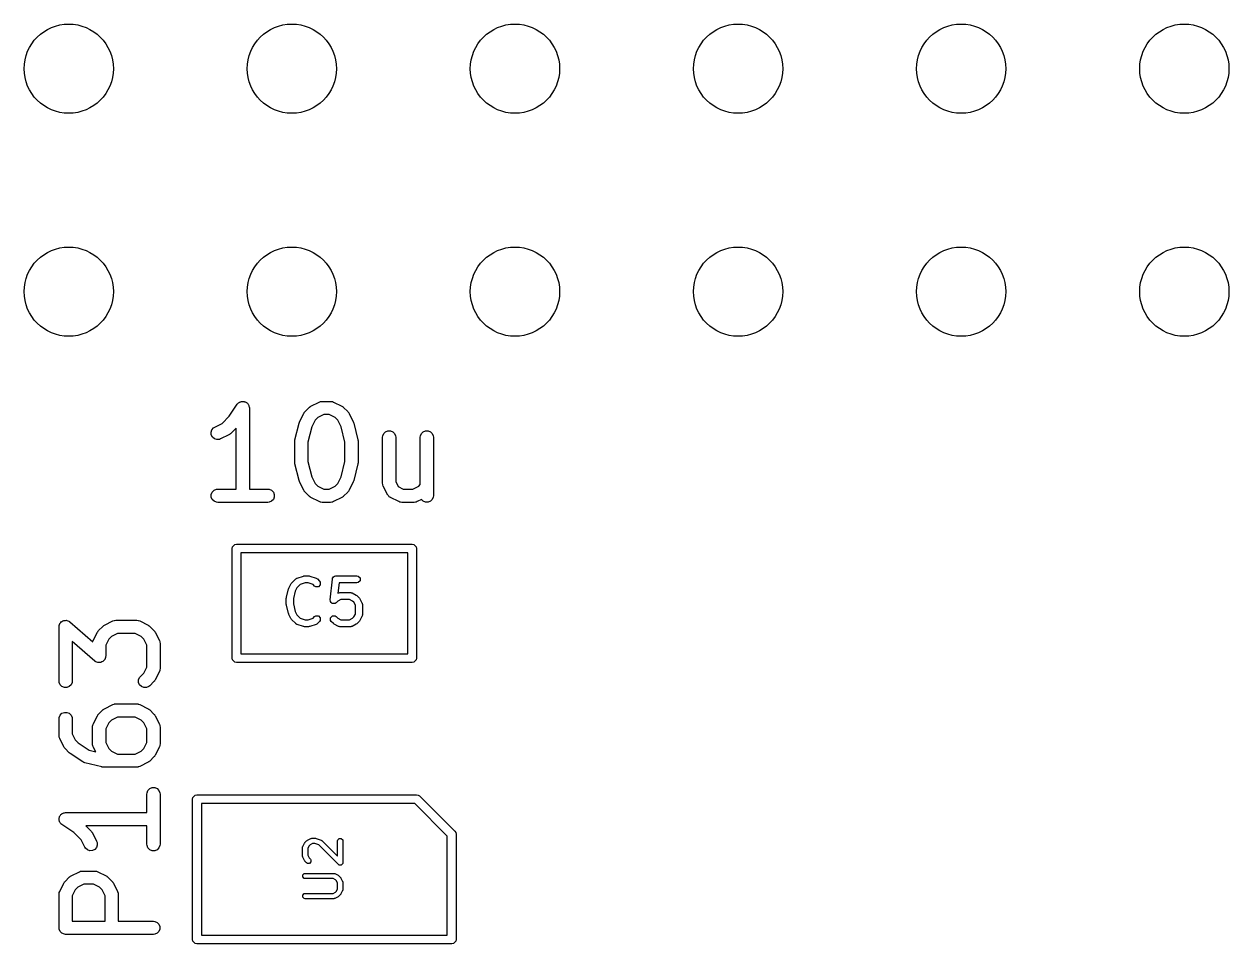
# Model space of a CAD drawing. Header units: inches. Extents: x 1.92 to 4.46, y -4.34 to -2.08.
# Drawn here: x 2.519 to 3.059, y -2.547 to -2.135 of the extents above; entities that cross this region are included whole.
import ezdxf

# ---------------------------------------------------------------- set-up
doc = ezdxf.new("R2010")
doc.units = ezdxf.units.IN
doc.header["$MEASUREMENT"] = 0
doc.layers.add('BLACK', color=250, linetype='CONTINUOUS')

msp = doc.modelspace()

# ---------------------------------------------------------------- linework, layer by layer
at = {"layer": 'BLACK', "linetype": 'CONTINUOUS'}
for p, q in [((2.61094, -2.31063), (2.61453, -2.30524)), ((2.61453, -2.30524), (2.6149, -2.3048)), ((2.61453, -2.30524), (2.61453, -2.30524)), ((2.61453, -2.30524), (2.61453, -2.30524)), ((2.61453, -2.30524), (2.61453, -2.30524)), ((2.6149, -2.3048), (2.61514, -2.30463)), ((2.61514, -2.30463), (2.61534, -2.30443)), ((2.61534, -2.30443), (2.61561, -2.30432)), ((2.61561, -2.30432), (2.61585, -2.30416)), ((2.61585, -2.30416), (2.61614, -2.3041)), ((2.61614, -2.3041), (2.61641, -2.30399)), ((2.61641, -2.30399), (2.6167, -2.30399)), ((2.6167, -2.30399), (2.61698, -2.30393)), ((2.61698, -2.30393), (2.61727, -2.30399)), ((2.61727, -2.30399), (2.61756, -2.30399)), ((2.61756, -2.30399), (2.61783, -2.3041)), ((2.61783, -2.3041), (2.61811, -2.30415)), ((2.61811, -2.30415), (2.61836, -2.30432)), ((2.61836, -2.30432), (2.61863, -2.30443)), ((2.61863, -2.30443), (2.61883, -2.30463)), ((2.61883, -2.30463), (2.61907, -2.30479)), ((2.61907, -2.30479), (2.61923, -2.30504)), ((2.61923, -2.30504), (2.61944, -2.30524)), ((2.61944, -2.30524), (2.61955, -2.30551)), ((2.61955, -2.30551), (2.61971, -2.30575)), ((2.61971, -2.30575), (2.61977, -2.30604)), ((2.64754, -2.30612), (2.65129, -2.30424)), ((2.65129, -2.30424), (2.65183, -2.30403)), ((2.65183, -2.30403), (2.65193, -2.30403)), ((2.65193, -2.30403), (2.65203, -2.30399)), ((2.65203, -2.30399), (2.65261, -2.30393)), ((2.65261, -2.30393), (2.65636, -2.30393)), ((2.65636, -2.30393), (2.65693, -2.30399)), ((2.65693, -2.30399), (2.65703, -2.30403)), ((2.65703, -2.30403), (2.65714, -2.30403)), ((2.65714, -2.30403), (2.65768, -2.30424)), ((2.65768, -2.30424), (2.66143, -2.30612)), ((2.60774, -2.31383), (2.61094, -2.31063)), ((2.61977, -2.30604), (2.61988, -2.30631)), ((2.61988, -2.30631), (2.61994, -2.30688)), ((2.61994, -2.30688), (2.61994, -2.30688)), ((2.61994, -2.30688), (2.61994, -2.30688)), ((2.61994, -2.30688), (2.61994, -2.30688)), ((2.61994, -2.30688), (2.61994, -2.3433)), ((2.64247, -2.31306), (2.64434, -2.30931)), ((2.64434, -2.30931), (2.6445, -2.30906)), ((2.6445, -2.30906), (2.64453, -2.30899)), ((2.64453, -2.30899), (2.64459, -2.30891)), ((2.64459, -2.30891), (2.64465, -2.30882)), ((2.64465, -2.30882), (2.64471, -2.30877)), ((2.64471, -2.30877), (2.64489, -2.30854)), ((2.64489, -2.30854), (2.64677, -2.30667)), ((2.64677, -2.30667), (2.64699, -2.30648)), ((2.64699, -2.30648), (2.64705, -2.30642)), ((2.64705, -2.30642), (2.64713, -2.30637)), ((2.64713, -2.30637), (2.64722, -2.3063)), ((2.64722, -2.3063), (2.64729, -2.30627)), ((2.64729, -2.30627), (2.64754, -2.30612)), ((2.65061, -2.31118), (2.64941, -2.31238)), ((2.6533, -2.30984), (2.65061, -2.31118)), ((2.65566, -2.30984), (2.6533, -2.30984)), ((2.65836, -2.31118), (2.65566, -2.30984)), ((2.65955, -2.31238), (2.65836, -2.31118)), ((2.66143, -2.30612), (2.66167, -2.30627)), ((2.66167, -2.30627), (2.66175, -2.3063)), ((2.66175, -2.3063), (2.66183, -2.30637)), ((2.66183, -2.30637), (2.66192, -2.30642)), ((2.66192, -2.30642), (2.66197, -2.30648)), ((2.66197, -2.30648), (2.66219, -2.30667)), ((2.66219, -2.30667), (2.66407, -2.30854)), ((2.66407, -2.30854), (2.66425, -2.30877)), ((2.66425, -2.30877), (2.66431, -2.30882)), ((2.66431, -2.30882), (2.66437, -2.30891)), ((2.66437, -2.30891), (2.66443, -2.30899)), ((2.66443, -2.30899), (2.66446, -2.30906)), ((2.66446, -2.30906), (2.66462, -2.30931)), ((2.66462, -2.30931), (2.6665, -2.31306)), ((2.60317, -2.31667), (2.60393, -2.3158)), ((2.60393, -2.3158), (2.60442, -2.31549)), ((2.60442, -2.31549), (2.60774, -2.31383)), ((2.61403, -2.31589), (2.61157, -2.31834)), ((2.61403, -2.3433), (2.61403, -2.31589)), ((2.64037, -2.32116), (2.64224, -2.31367)), ((2.64224, -2.31367), (2.64226, -2.31362)), ((2.64226, -2.3136), (2.64235, -2.31336)), ((2.64226, -2.31362), (2.64226, -2.3136)), ((2.64235, -2.31336), (2.64244, -2.31312)), ((2.64244, -2.31312), (2.64245, -2.3131)), ((2.64245, -2.3131), (2.64247, -2.31306)), ((2.64789, -2.31541), (2.64618, -2.32224)), ((2.64941, -2.31238), (2.64789, -2.31541)), ((2.66107, -2.31541), (2.65955, -2.31238)), ((2.66278, -2.32224), (2.66107, -2.31541)), ((2.6665, -2.31306), (2.66651, -2.3131)), ((2.66651, -2.3131), (2.66652, -2.31312)), ((2.66652, -2.31312), (2.66661, -2.31336)), ((2.66661, -2.31336), (2.6667, -2.3136)), ((2.6667, -2.3136), (2.6667, -2.31362)), ((2.6667, -2.31362), (2.66672, -2.31367)), ((2.66672, -2.31367), (2.66859, -2.32116)), ((2.60281, -2.31776), (2.60317, -2.31667)), ((2.60289, -2.31891), (2.60281, -2.31776)), ((2.6034, -2.31994), (2.60289, -2.31891)), ((2.60427, -2.3207), (2.6034, -2.31994)), ((2.60537, -2.32106), (2.60427, -2.3207)), ((2.60652, -2.32098), (2.60537, -2.32106)), ((2.60706, -2.32077), (2.60652, -2.32098)), ((2.61081, -2.3189), (2.60706, -2.32077)), ((2.61105, -2.31874), (2.61081, -2.3189)), ((2.61113, -2.31871), (2.61105, -2.31874)), ((2.61121, -2.31865), (2.61113, -2.31871)), ((2.6113, -2.31859), (2.61121, -2.31865)), ((2.61135, -2.31853), (2.6113, -2.31859)), ((2.61157, -2.31834), (2.61135, -2.31853)), ((2.64028, -2.32174), (2.64031, -2.32152)), ((2.64029, -2.32178), (2.64028, -2.32174)), ((2.64028, -2.32188), (2.64029, -2.32178)), ((2.64028, -2.33125), (2.64028, -2.32188)), ((2.64031, -2.32152), (2.64034, -2.3213)), ((2.64034, -2.3213), (2.64035, -2.32126)), ((2.64035, -2.32126), (2.64037, -2.32116)), ((2.66859, -2.32116), (2.66861, -2.32126)), ((2.66861, -2.32126), (2.66863, -2.3213)), ((2.66863, -2.3213), (2.66865, -2.32152)), ((2.66865, -2.32152), (2.66868, -2.32174)), ((2.66868, -2.32174), (2.66867, -2.32178)), ((2.66867, -2.32178), (2.66868, -2.32188)), ((2.66868, -2.32188), (2.66868, -2.33125)), ((2.67965, -2.32001), (2.67971, -2.31943)), ((2.67965, -2.34063), (2.67965, -2.32001)), ((2.67971, -2.31943), (2.68015, -2.31837)), ((2.68015, -2.31837), (2.68096, -2.31755)), ((2.68096, -2.31755), (2.68203, -2.31711)), ((2.68203, -2.31711), (2.68318, -2.31711)), ((2.68318, -2.31711), (2.68424, -2.31755)), ((2.68424, -2.31755), (2.68506, -2.31837)), ((2.68506, -2.31837), (2.6855, -2.31943)), ((2.6855, -2.31943), (2.68555, -2.32001)), ((2.68555, -2.32001), (2.68555, -2.33993)), ((2.69652, -2.32001), (2.69658, -2.31943)), ((2.69652, -2.34128), (2.69652, -2.32001)), ((2.69658, -2.31943), (2.69702, -2.31837)), ((2.69702, -2.31837), (2.69783, -2.31755)), ((2.69783, -2.31755), (2.6989, -2.31711)), ((2.6989, -2.31711), (2.70005, -2.31711)), ((2.70005, -2.31711), (2.70112, -2.31755)), ((2.70112, -2.31755), (2.70193, -2.31837)), ((2.70193, -2.31837), (2.70237, -2.31943)), ((2.70237, -2.31943), (2.70243, -2.32001)), ((2.70243, -2.32001), (2.70243, -2.34625)), ((2.64618, -2.32224), (2.64618, -2.33089)), ((2.66278, -2.33089), (2.66278, -2.32224)), ((2.64029, -2.33136), (2.64028, -2.33125)), ((2.64028, -2.3314), (2.64029, -2.33136)), ((2.64031, -2.33161), (2.64028, -2.3314)), ((2.64034, -2.33183), (2.64031, -2.33161)), ((2.64035, -2.33187), (2.64034, -2.33183)), ((2.64037, -2.33197), (2.64035, -2.33187)), ((2.64224, -2.33947), (2.64037, -2.33197)), ((2.64618, -2.33089), (2.64789, -2.33772)), ((2.66107, -2.33772), (2.66278, -2.33089)), ((2.66859, -2.33197), (2.66672, -2.33947)), ((2.66861, -2.33187), (2.66859, -2.33197)), ((2.66863, -2.33183), (2.66861, -2.33187)), ((2.66865, -2.33161), (2.66863, -2.33183)), ((2.66868, -2.3314), (2.66865, -2.33161)), ((2.66868, -2.33125), (2.66867, -2.33136)), ((2.66867, -2.33136), (2.66868, -2.3314)), ((2.64789, -2.33772), (2.64941, -2.34075)), ((2.65955, -2.34075), (2.66107, -2.33772)), ((2.6041, -2.3438), (2.60516, -2.34336)), ((2.60516, -2.34336), (2.60574, -2.3433)), ((2.60574, -2.3433), (2.61403, -2.3433)), ((2.61994, -2.3433), (2.62823, -2.3433)), ((2.62823, -2.3433), (2.62881, -2.34336)), ((2.62881, -2.34336), (2.62987, -2.3438)), ((2.64226, -2.33951), (2.64224, -2.33947)), ((2.64226, -2.33953), (2.64226, -2.33951)), ((2.64235, -2.33977), (2.64226, -2.33953)), ((2.64244, -2.34001), (2.64235, -2.33977)), ((2.64245, -2.34003), (2.64244, -2.34001)), ((2.64247, -2.34007), (2.64245, -2.34003)), ((2.64434, -2.34382), (2.64247, -2.34007)), ((2.64941, -2.34075), (2.65061, -2.34195)), ((2.65061, -2.34195), (2.6533, -2.3433)), ((2.6533, -2.3433), (2.65566, -2.3433)), ((2.65566, -2.3433), (2.65836, -2.34195)), ((2.65836, -2.34195), (2.65955, -2.34075)), ((2.6665, -2.34007), (2.66462, -2.34382)), ((2.66651, -2.34003), (2.6665, -2.34007)), ((2.66652, -2.34001), (2.66651, -2.34003)), ((2.66661, -2.33977), (2.66652, -2.34001)), ((2.6667, -2.33953), (2.66661, -2.33977)), ((2.66672, -2.33947), (2.6667, -2.33951)), ((2.6667, -2.33951), (2.6667, -2.33953)), ((2.67971, -2.3412), (2.67965, -2.34063)), ((2.67975, -2.3413), (2.67971, -2.3412)), ((2.67975, -2.34141), (2.67975, -2.3413)), ((2.67996, -2.34195), (2.67975, -2.34141)), ((2.68184, -2.3457), (2.67996, -2.34195)), ((2.68555, -2.33993), (2.68668, -2.34218)), ((2.68668, -2.34218), (2.68892, -2.3433)), ((2.68892, -2.3433), (2.69315, -2.3433)), ((2.69315, -2.3433), (2.69585, -2.34195)), ((2.69585, -2.34195), (2.69652, -2.34128)), ((2.60284, -2.34568), (2.60328, -2.34461)), ((2.60284, -2.34683), (2.60284, -2.34568)), ((2.60328, -2.34789), (2.60284, -2.34683)), ((2.60328, -2.34461), (2.6041, -2.3438)), ((2.6041, -2.34871), (2.60328, -2.34789)), ((2.60516, -2.34915), (2.6041, -2.34871)), ((2.62987, -2.34871), (2.62881, -2.34915)), ((2.62987, -2.3438), (2.63069, -2.34461)), ((2.63069, -2.34789), (2.62987, -2.34871)), ((2.63069, -2.34461), (2.63113, -2.34568)), ((2.63113, -2.34683), (2.63069, -2.34789)), ((2.63113, -2.34568), (2.63113, -2.34683)), ((2.6445, -2.34407), (2.64434, -2.34382)), ((2.64453, -2.34414), (2.6445, -2.34407)), ((2.64459, -2.34422), (2.64453, -2.34414)), ((2.64465, -2.34431), (2.64459, -2.34422)), ((2.64471, -2.34436), (2.64465, -2.34431)), ((2.64489, -2.34459), (2.64471, -2.34436)), ((2.64677, -2.34647), (2.64489, -2.34459)), ((2.64699, -2.34665), (2.64677, -2.34647)), ((2.64705, -2.34671), (2.64699, -2.34665)), ((2.64713, -2.34677), (2.64705, -2.34671)), ((2.64722, -2.34683), (2.64713, -2.34677)), ((2.64729, -2.34686), (2.64722, -2.34683)), ((2.64754, -2.34702), (2.64729, -2.34686)), ((2.65129, -2.34889), (2.64754, -2.34702)), ((2.65183, -2.3491), (2.65129, -2.34889)), ((2.65768, -2.34889), (2.65714, -2.3491)), ((2.66143, -2.34702), (2.65768, -2.34889)), ((2.66167, -2.34686), (2.66143, -2.34702)), ((2.66175, -2.34683), (2.66167, -2.34686)), ((2.66183, -2.34677), (2.66175, -2.34683)), ((2.66192, -2.34671), (2.66183, -2.34677)), ((2.66197, -2.34665), (2.66192, -2.34671)), ((2.66219, -2.34647), (2.66197, -2.34665)), ((2.66407, -2.34459), (2.66219, -2.34647)), ((2.66425, -2.34436), (2.66407, -2.34459)), ((2.66431, -2.34431), (2.66425, -2.34436)), ((2.66437, -2.34422), (2.66431, -2.34431)), ((2.66443, -2.34414), (2.66437, -2.34422)), ((2.66446, -2.34407), (2.66443, -2.34414)), ((2.66462, -2.34382), (2.66446, -2.34407)), ((2.6819, -2.34579), (2.68184, -2.3457)), ((2.68191, -2.34584), (2.6819, -2.34579)), ((2.68196, -2.3459), (2.68191, -2.34584)), ((2.68214, -2.34619), (2.68196, -2.3459)), ((2.68242, -2.34643), (2.68214, -2.34619)), ((2.68267, -2.34671), (2.68242, -2.34643)), ((2.68296, -2.34689), (2.68267, -2.34671)), ((2.68301, -2.34694), (2.68296, -2.34689)), ((2.68306, -2.34696), (2.68301, -2.34694)), ((2.68316, -2.34702), (2.68306, -2.34696)), ((2.68691, -2.34889), (2.68316, -2.34702)), ((2.68745, -2.3491), (2.68691, -2.34889)), ((2.69517, -2.34889), (2.69463, -2.3491)), ((2.69707, -2.34794), (2.69517, -2.34889)), ((2.69783, -2.34871), (2.69707, -2.34794)), ((2.6989, -2.34915), (2.69783, -2.34871)), ((2.70112, -2.34871), (2.70005, -2.34915)), ((2.70193, -2.34789), (2.70112, -2.34871)), ((2.70237, -2.34683), (2.70193, -2.34789)), ((2.70243, -2.34625), (2.70237, -2.34683)), ((2.60574, -2.34921), (2.60516, -2.34915)), ((2.62823, -2.34921), (2.60574, -2.34921)), ((2.62881, -2.34915), (2.62823, -2.34921)), ((2.65193, -2.34911), (2.65183, -2.3491)), ((2.65203, -2.34915), (2.65193, -2.34911)), ((2.65261, -2.34921), (2.65203, -2.34915)), ((2.65636, -2.34921), (2.65261, -2.34921)), ((2.65693, -2.34915), (2.65636, -2.34921)), ((2.65703, -2.34911), (2.65693, -2.34915)), ((2.65714, -2.3491), (2.65703, -2.34911)), ((2.68755, -2.34911), (2.68745, -2.3491)), ((2.68765, -2.34915), (2.68755, -2.34911)), ((2.68823, -2.34921), (2.68765, -2.34915)), ((2.69385, -2.34921), (2.68823, -2.34921)), ((2.69443, -2.34915), (2.69385, -2.34921)), ((2.69452, -2.34911), (2.69443, -2.34915)), ((2.69463, -2.3491), (2.69452, -2.34911)), ((2.70005, -2.34915), (2.6989, -2.34915)), ((2.6122, -2.36988), (2.61235, -2.36913)), ((2.6122, -2.41909), (2.6122, -2.36988)), ((2.61235, -2.36913), (2.61342, -2.36806)), ((2.61342, -2.36806), (2.61417, -2.36791)), ((2.61417, -2.36791), (2.69291, -2.36791)), ((2.69291, -2.36791), (2.69367, -2.36806)), ((2.69367, -2.36806), (2.69473, -2.36913)), ((2.69473, -2.36913), (2.69488, -2.36988)), ((2.69488, -2.36988), (2.69488, -2.41909)), ((2.61614, -2.37185), (2.61614, -2.41713)), ((2.69094, -2.37185), (2.61614, -2.37185)), ((2.69094, -2.41713), (2.69094, -2.37185)), ((2.63761, -2.38773), (2.63854, -2.38585)), ((2.63854, -2.38585), (2.6387, -2.38565)), ((2.6387, -2.38565), (2.63884, -2.38544)), ((2.63884, -2.38544), (2.64071, -2.38357)), ((2.64071, -2.38357), (2.64078, -2.38353)), ((2.64078, -2.38353), (2.64079, -2.38349)), ((2.64079, -2.38349), (2.64101, -2.38337)), ((2.64101, -2.38337), (2.64122, -2.38323)), ((2.64122, -2.38323), (2.64126, -2.38323)), ((2.64268, -2.38606), (2.64125, -2.38749)), ((2.64126, -2.38323), (2.64133, -2.38319)), ((2.64133, -2.38319), (2.64414, -2.38225)), ((2.64489, -2.38532), (2.64268, -2.38606)), ((2.64414, -2.38225), (2.64439, -2.38222)), ((2.64439, -2.38222), (2.64464, -2.38217)), ((2.64464, -2.38217), (2.64651, -2.38217)), ((2.64626, -2.38532), (2.64489, -2.38532)), ((2.64847, -2.38606), (2.64626, -2.38532)), ((2.64651, -2.38217), (2.64676, -2.38222)), ((2.64676, -2.38222), (2.64701, -2.38225)), ((2.64701, -2.38225), (2.64982, -2.38319)), ((2.64915, -2.38673), (2.64847, -2.38606)), ((2.64966, -2.38708), (2.64915, -2.38673)), ((2.64982, -2.38319), (2.64989, -2.38323)), ((2.64989, -2.38323), (2.64993, -2.38323)), ((2.64993, -2.38323), (2.65014, -2.38337)), ((2.65014, -2.38337), (2.65036, -2.38349)), ((2.65036, -2.38349), (2.65037, -2.38353)), ((2.65037, -2.38353), (2.65044, -2.38357)), ((2.65044, -2.38357), (2.65138, -2.38451)), ((2.65172, -2.38622), (2.65087, -2.38708)), ((2.65138, -2.38451), (2.65172, -2.38502)), ((2.65172, -2.38502), (2.65172, -2.38622)), ((2.65619, -2.39296), (2.65713, -2.38359)), ((2.65713, -2.38359), (2.65724, -2.38322)), ((2.65724, -2.38314), (2.65728, -2.38311)), ((2.65724, -2.38322), (2.65724, -2.38314)), ((2.65728, -2.38311), (2.65731, -2.383)), ((2.65731, -2.383), (2.65772, -2.38267)), ((2.65772, -2.38267), (2.6581, -2.38229)), ((2.6581, -2.38229), (2.65821, -2.38227)), ((2.65821, -2.38227), (2.65824, -2.38224)), ((2.65824, -2.38224), (2.65832, -2.38225)), ((2.65832, -2.38225), (2.6587, -2.38217)), ((2.6587, -2.38217), (2.66807, -2.38217)), ((2.66012, -2.38532), (2.65966, -2.38994)), ((2.66807, -2.38532), (2.66012, -2.38532)), ((2.66807, -2.38217), (2.66868, -2.38229)), ((2.66868, -2.3852), (2.66807, -2.38532)), ((2.66868, -2.38229), (2.66953, -2.38314)), ((2.66953, -2.38435), (2.66868, -2.3852)), ((2.66953, -2.38314), (2.66953, -2.38435)), ((2.6365, -2.39218), (2.63654, -2.39199)), ((2.6365, -2.39499), (2.6365, -2.39218)), ((2.63654, -2.39199), (2.63655, -2.3918)), ((2.63655, -2.3918), (2.63749, -2.38805)), ((2.63749, -2.38805), (2.63756, -2.3879)), ((2.63756, -2.3879), (2.63761, -2.38773)), ((2.6405, -2.38898), (2.63965, -2.39238)), ((2.64125, -2.38749), (2.6405, -2.38898)), ((2.65087, -2.38708), (2.64966, -2.38708)), ((2.65966, -2.38994), (2.65987, -2.38984)), ((2.65987, -2.38984), (2.65995, -2.38982)), ((2.65995, -2.38982), (2.65997, -2.38979)), ((2.65997, -2.38979), (2.66022, -2.38974)), ((2.66022, -2.38974), (2.66046, -2.38967)), ((2.66046, -2.38967), (2.6605, -2.38969)), ((2.6605, -2.38969), (2.66057, -2.38967)), ((2.66057, -2.38967), (2.66526, -2.38967)), ((2.66526, -2.38967), (2.66534, -2.38969)), ((2.66534, -2.38969), (2.66537, -2.38967)), ((2.66537, -2.38967), (2.66562, -2.38974)), ((2.66562, -2.38974), (2.66586, -2.38979)), ((2.66586, -2.38979), (2.66589, -2.38982)), ((2.66589, -2.38982), (2.66596, -2.38984)), ((2.66596, -2.38984), (2.66784, -2.39077)), ((2.66784, -2.39077), (2.66804, -2.39093)), ((2.66804, -2.39093), (2.66825, -2.39107)), ((2.66825, -2.39107), (2.66919, -2.39201)), ((2.66919, -2.39201), (2.66933, -2.39222)), ((2.63654, -2.39518), (2.6365, -2.39499)), ((2.63655, -2.39538), (2.63654, -2.39518)), ((2.63749, -2.39913), (2.63655, -2.39538)), ((2.63965, -2.39238), (2.63965, -2.3948)), ((2.63965, -2.3948), (2.6405, -2.39819)), ((2.65625, -2.39357), (2.65619, -2.39296)), ((2.65631, -2.39364), (2.65625, -2.39357)), ((2.65631, -2.39372), (2.65631, -2.39364)), ((2.65668, -2.3941), (2.65631, -2.39372)), ((2.65702, -2.39451), (2.65668, -2.3941)), ((2.6571, -2.39452), (2.65702, -2.39451)), ((2.65716, -2.39457), (2.6571, -2.39452)), ((2.65769, -2.39457), (2.65716, -2.39457)), ((2.65822, -2.39463), (2.65769, -2.39457)), ((2.65828, -2.39457), (2.65822, -2.39463)), ((2.65836, -2.39457), (2.65828, -2.39457)), ((2.65888, -2.39423), (2.65836, -2.39457)), ((2.65963, -2.39348), (2.65888, -2.39423)), ((2.66095, -2.39282), (2.65963, -2.39348)), ((2.66489, -2.39282), (2.66095, -2.39282)), ((2.6662, -2.39348), (2.66489, -2.39282)), ((2.66678, -2.39405), (2.6662, -2.39348)), ((2.66744, -2.39537), (2.66678, -2.39405)), ((2.66744, -2.39931), (2.66744, -2.39537)), ((2.66933, -2.39222), (2.66948, -2.39242)), ((2.66948, -2.39242), (2.67042, -2.39429)), ((2.67042, -2.39429), (2.67044, -2.39437)), ((2.67044, -2.39437), (2.67047, -2.39439)), ((2.67047, -2.39439), (2.67051, -2.39464)), ((2.67051, -2.39464), (2.67058, -2.39488)), ((2.67058, -2.39488), (2.67057, -2.39492)), ((2.67057, -2.39492), (2.67058, -2.39499)), ((2.67058, -2.39499), (2.67058, -2.39968)), ((2.53548, -2.40306), (2.53579, -2.4027)), ((2.53579, -2.4027), (2.53588, -2.40266)), ((2.53588, -2.40266), (2.53595, -2.40259)), ((2.53595, -2.40259), (2.53639, -2.4024)), ((2.53639, -2.4024), (2.53682, -2.40219)), ((2.53682, -2.40219), (2.53692, -2.40219)), ((2.53692, -2.40219), (2.53702, -2.40215)), ((2.53702, -2.40215), (2.53749, -2.40215)), ((2.53749, -2.40215), (2.53797, -2.40212)), ((2.53797, -2.40212), (2.53807, -2.40215)), ((2.53807, -2.40215), (2.53817, -2.40215)), ((2.53817, -2.40215), (2.53861, -2.40233)), ((2.53861, -2.40233), (2.53906, -2.40248)), ((2.53906, -2.40248), (2.53918, -2.40257)), ((2.53918, -2.40257), (2.53923, -2.40259)), ((2.53923, -2.40259), (2.53929, -2.40264)), ((2.53929, -2.40264), (2.53954, -2.40282)), ((2.53954, -2.40282), (2.54974, -2.41175)), ((2.55502, -2.40428), (2.55877, -2.4024)), ((2.55877, -2.4024), (2.55931, -2.4022)), ((2.55931, -2.4022), (2.55941, -2.40219)), ((2.55941, -2.40219), (2.55951, -2.40215)), ((2.55951, -2.40215), (2.56009, -2.40209)), ((2.56009, -2.40209), (2.56946, -2.40209)), ((2.56946, -2.40209), (2.57004, -2.40215)), ((2.57004, -2.40215), (2.57014, -2.40219)), ((2.57014, -2.40219), (2.57024, -2.4022)), ((2.57024, -2.4022), (2.57078, -2.4024)), ((2.57078, -2.4024), (2.57453, -2.40428)), ((2.63756, -2.39928), (2.63749, -2.39913)), ((2.63761, -2.39945), (2.63756, -2.39928)), ((2.63854, -2.40132), (2.63761, -2.39945)), ((2.6387, -2.40152), (2.63854, -2.40132)), ((2.63884, -2.40173), (2.6387, -2.40152)), ((2.64071, -2.40361), (2.63884, -2.40173)), ((2.6405, -2.39819), (2.64125, -2.39969)), ((2.64125, -2.39969), (2.64268, -2.40112)), ((2.64268, -2.40112), (2.64489, -2.40186)), ((2.64489, -2.40186), (2.64626, -2.40186)), ((2.64626, -2.40186), (2.64847, -2.40112)), ((2.64847, -2.40112), (2.64915, -2.40044)), ((2.64915, -2.40044), (2.64966, -2.4001)), ((2.64966, -2.4001), (2.65087, -2.4001)), ((2.65138, -2.40267), (2.65044, -2.40361)), ((2.65087, -2.4001), (2.65172, -2.40095)), ((2.65172, -2.40216), (2.65138, -2.40267)), ((2.65172, -2.40095), (2.65172, -2.40216)), ((2.65631, -2.40095), (2.65716, -2.4001)), ((2.65631, -2.40216), (2.65631, -2.40095)), ((2.65665, -2.40267), (2.65631, -2.40216)), ((2.65759, -2.40361), (2.65665, -2.40267)), ((2.65716, -2.4001), (2.65836, -2.4001)), ((2.65836, -2.4001), (2.65888, -2.40044)), ((2.65888, -2.40044), (2.65963, -2.4012)), ((2.65963, -2.4012), (2.66095, -2.40186)), ((2.66095, -2.40186), (2.66489, -2.40186)), ((2.66489, -2.40186), (2.6662, -2.4012)), ((2.6662, -2.4012), (2.66678, -2.40062)), ((2.66678, -2.40062), (2.66744, -2.39931)), ((2.66919, -2.40267), (2.66825, -2.40361)), ((2.66933, -2.40246), (2.66919, -2.40267)), ((2.66948, -2.40226), (2.66933, -2.40246)), ((2.67042, -2.40039), (2.66948, -2.40226)), ((2.67044, -2.40031), (2.67042, -2.40039)), ((2.67047, -2.40028), (2.67044, -2.40031)), ((2.67051, -2.40004), (2.67047, -2.40028)), ((2.67058, -2.39979), (2.67051, -2.40004)), ((2.67058, -2.39968), (2.67057, -2.39976)), ((2.67057, -2.39976), (2.67058, -2.39979)), ((2.53464, -2.40504), (2.53467, -2.40474)), ((2.53464, -2.42942), (2.53464, -2.40504)), ((2.53466, -2.40466), (2.53468, -2.40461)), ((2.53467, -2.40474), (2.53466, -2.40466)), ((2.53468, -2.40461), (2.5347, -2.40447)), ((2.5347, -2.40447), (2.53488, -2.40402)), ((2.53488, -2.40402), (2.53503, -2.40357)), ((2.53503, -2.40357), (2.5351, -2.40349)), ((2.5351, -2.40349), (2.53514, -2.4034)), ((2.53514, -2.4034), (2.53548, -2.40306)), ((2.54995, -2.41122), (2.55182, -2.40747)), ((2.55182, -2.40747), (2.55198, -2.40722)), ((2.55198, -2.40722), (2.55201, -2.40715)), ((2.55201, -2.40715), (2.55208, -2.40707)), ((2.55208, -2.40707), (2.55213, -2.40698)), ((2.55213, -2.40698), (2.55219, -2.40693)), ((2.55219, -2.40693), (2.55238, -2.4067)), ((2.55238, -2.4067), (2.55425, -2.40483)), ((2.55425, -2.40483), (2.55448, -2.40464)), ((2.55448, -2.40464), (2.55453, -2.40459)), ((2.55453, -2.40459), (2.55462, -2.40453)), ((2.55462, -2.40453), (2.5547, -2.40446)), ((2.5547, -2.40446), (2.55477, -2.40443)), ((2.55477, -2.40443), (2.55502, -2.40428)), ((2.56079, -2.408), (2.55809, -2.40934)), ((2.56877, -2.408), (2.56079, -2.408)), ((2.57146, -2.40934), (2.56877, -2.408)), ((2.57453, -2.40428), (2.57478, -2.40443)), ((2.57478, -2.40443), (2.57485, -2.40446)), ((2.57485, -2.40446), (2.57493, -2.40453)), ((2.57493, -2.40453), (2.57502, -2.40459)), ((2.57502, -2.40459), (2.57507, -2.40464)), ((2.57507, -2.40464), (2.5753, -2.40483)), ((2.5753, -2.40483), (2.57717, -2.4067)), ((2.57717, -2.4067), (2.57736, -2.40693)), ((2.57736, -2.40693), (2.57742, -2.40698)), ((2.57742, -2.40698), (2.57748, -2.40707)), ((2.57748, -2.40707), (2.57754, -2.40715)), ((2.57754, -2.40715), (2.57757, -2.40722)), ((2.57757, -2.40722), (2.57773, -2.40747)), ((2.57773, -2.40747), (2.5796, -2.41122)), ((2.64078, -2.40365), (2.64071, -2.40361)), ((2.64079, -2.40368), (2.64078, -2.40365)), ((2.64101, -2.40381), (2.64079, -2.40368)), ((2.64122, -2.40395), (2.64101, -2.40381)), ((2.64126, -2.40395), (2.64122, -2.40395)), ((2.64133, -2.40399), (2.64126, -2.40395)), ((2.64414, -2.40493), (2.64133, -2.40399)), ((2.64439, -2.40496), (2.64414, -2.40493)), ((2.64464, -2.40501), (2.64439, -2.40496)), ((2.64651, -2.40501), (2.64464, -2.40501)), ((2.64676, -2.40496), (2.64651, -2.40501)), ((2.64701, -2.40493), (2.64676, -2.40496)), ((2.64982, -2.40399), (2.64701, -2.40493)), ((2.64989, -2.40395), (2.64982, -2.40399)), ((2.64993, -2.40395), (2.64989, -2.40395)), ((2.65014, -2.40381), (2.64993, -2.40395)), ((2.65036, -2.40368), (2.65014, -2.40381)), ((2.65037, -2.40365), (2.65036, -2.40368)), ((2.65044, -2.40361), (2.65037, -2.40365)), ((2.6578, -2.40375), (2.65759, -2.40361)), ((2.65799, -2.4039), (2.6578, -2.40375)), ((2.65987, -2.40484), (2.65799, -2.4039)), ((2.65995, -2.40486), (2.65987, -2.40484)), ((2.65997, -2.40489), (2.65995, -2.40486)), ((2.66022, -2.40494), (2.65997, -2.40489)), ((2.66046, -2.405), (2.66022, -2.40494)), ((2.6605, -2.40499), (2.66046, -2.405)), ((2.66057, -2.40501), (2.6605, -2.40499)), ((2.66526, -2.40501), (2.66057, -2.40501)), ((2.66534, -2.40499), (2.66526, -2.40501)), ((2.66537, -2.405), (2.66534, -2.40499)), ((2.66562, -2.40494), (2.66537, -2.405)), ((2.66586, -2.40489), (2.66562, -2.40494)), ((2.66589, -2.40486), (2.66586, -2.40489)), ((2.66596, -2.40484), (2.66589, -2.40486)), ((2.66784, -2.4039), (2.66596, -2.40484)), ((2.66804, -2.40375), (2.66784, -2.4039)), ((2.66825, -2.40361), (2.66804, -2.40375)), ((2.55064, -2.42039), (2.54054, -2.41155)), ((2.54054, -2.41155), (2.54054, -2.42942)), ((2.54974, -2.41175), (2.54995, -2.41122)), ((2.55689, -2.41054), (2.55554, -2.41324)), ((2.55554, -2.41324), (2.55554, -2.41817)), ((2.55809, -2.40934), (2.55689, -2.41054)), ((2.57266, -2.41054), (2.57146, -2.40934)), ((2.57401, -2.41324), (2.57266, -2.41054)), ((2.57401, -2.42309), (2.57401, -2.41324)), ((2.5796, -2.41122), (2.57981, -2.41176)), ((2.57981, -2.41176), (2.57982, -2.41187)), ((2.57982, -2.41187), (2.57986, -2.41197)), ((2.57986, -2.41197), (2.57991, -2.41254)), ((2.57991, -2.41254), (2.57991, -2.42379)), ((2.5553, -2.41919), (2.55515, -2.41964)), ((2.55549, -2.41874), (2.5553, -2.41919)), ((2.5555, -2.4186), (2.55549, -2.41874)), ((2.55552, -2.41855), (2.5555, -2.4186)), ((2.55554, -2.41817), (2.55551, -2.41847)), ((2.55551, -2.41847), (2.55552, -2.41855)), ((2.61235, -2.41985), (2.6122, -2.41909)), ((2.61614, -2.41713), (2.69094, -2.41713)), ((2.69488, -2.41909), (2.69473, -2.41985)), ((2.55089, -2.42057), (2.55064, -2.42039)), ((2.55095, -2.42062), (2.55089, -2.42057)), ((2.551, -2.42064), (2.55095, -2.42062)), ((2.55112, -2.42073), (2.551, -2.42064)), ((2.55157, -2.42088), (2.55112, -2.42073)), ((2.55201, -2.42106), (2.55157, -2.42088)), ((2.55211, -2.42106), (2.55201, -2.42106)), ((2.55221, -2.42109), (2.55211, -2.42106)), ((2.55269, -2.42106), (2.55221, -2.42109)), ((2.55317, -2.42106), (2.55269, -2.42106)), ((2.55326, -2.42102), (2.55317, -2.42106)), ((2.55336, -2.42102), (2.55326, -2.42102)), ((2.55379, -2.42081), (2.55336, -2.42102)), ((2.55423, -2.42062), (2.55379, -2.42081)), ((2.5543, -2.42055), (2.55423, -2.42062)), ((2.55439, -2.42051), (2.5543, -2.42055)), ((2.55471, -2.42015), (2.55439, -2.42051)), ((2.55504, -2.41981), (2.55471, -2.42015)), ((2.55508, -2.41971), (2.55504, -2.41981)), ((2.55515, -2.41964), (2.55508, -2.41971)), ((2.57266, -2.42579), (2.57401, -2.42309)), ((2.57981, -2.42457), (2.5796, -2.42511)), ((2.57982, -2.42446), (2.57981, -2.42457)), ((2.57986, -2.42437), (2.57982, -2.42446)), ((2.57991, -2.42379), (2.57986, -2.42437)), ((2.61342, -2.42091), (2.61235, -2.41985)), ((2.61417, -2.42106), (2.61342, -2.42091)), ((2.69291, -2.42106), (2.61417, -2.42106)), ((2.69367, -2.42091), (2.69291, -2.42106)), ((2.69473, -2.41985), (2.69367, -2.42091)), ((2.5347, -2.42999), (2.53464, -2.42942)), ((2.53514, -2.43106), (2.5347, -2.42999)), ((2.54049, -2.42999), (2.54005, -2.43106)), ((2.54054, -2.42942), (2.54049, -2.42999)), ((2.57032, -2.42884), (2.57076, -2.42777)), ((2.57032, -2.42999), (2.57032, -2.42884)), ((2.57076, -2.43106), (2.57032, -2.42999)), ((2.57076, -2.42777), (2.57112, -2.42733)), ((2.57112, -2.42733), (2.57266, -2.42579)), ((2.57717, -2.42963), (2.5753, -2.4315)), ((2.57736, -2.4294), (2.57717, -2.42963)), ((2.57742, -2.42935), (2.57736, -2.4294)), ((2.57748, -2.42926), (2.57742, -2.42935)), ((2.57754, -2.42918), (2.57748, -2.42926)), ((2.57757, -2.42911), (2.57754, -2.42918)), ((2.57773, -2.42886), (2.57757, -2.42911)), ((2.5796, -2.42511), (2.57773, -2.42886)), ((2.53595, -2.43187), (2.53514, -2.43106)), ((2.53702, -2.43231), (2.53595, -2.43187)), ((2.53817, -2.43231), (2.53702, -2.43231)), ((2.53923, -2.43187), (2.53817, -2.43231)), ((2.54005, -2.43106), (2.53923, -2.43187)), ((2.57157, -2.43187), (2.57076, -2.43106)), ((2.57264, -2.43231), (2.57157, -2.43187)), ((2.57379, -2.43231), (2.57264, -2.43231)), ((2.57485, -2.43187), (2.57379, -2.43231)), ((2.5753, -2.4315), (2.57485, -2.43187)), ((2.55502, -2.44177), (2.55877, -2.4399)), ((2.55877, -2.4399), (2.55931, -2.43969)), ((2.55931, -2.43969), (2.55941, -2.43968)), ((2.55941, -2.43968), (2.55951, -2.43964)), ((2.55951, -2.43964), (2.56009, -2.43959)), ((2.56009, -2.43959), (2.56946, -2.43959)), ((2.56946, -2.43959), (2.57004, -2.43964)), ((2.57004, -2.43964), (2.57014, -2.43968)), ((2.57014, -2.43968), (2.57024, -2.43969)), ((2.57024, -2.43969), (2.57078, -2.4399)), ((2.57078, -2.4399), (2.57453, -2.44177)), ((2.53464, -2.44629), (2.5347, -2.44571)), ((2.5347, -2.44571), (2.53514, -2.44465)), ((2.53514, -2.44465), (2.53595, -2.44383)), ((2.53595, -2.44383), (2.53702, -2.44339)), ((2.53702, -2.44339), (2.53817, -2.44339)), ((2.53817, -2.44339), (2.53923, -2.44383)), ((2.53923, -2.44383), (2.54005, -2.44465)), ((2.54005, -2.44465), (2.54049, -2.44571)), ((2.54049, -2.44571), (2.54054, -2.44629)), ((2.54995, -2.44872), (2.55182, -2.44497)), ((2.55182, -2.44497), (2.55198, -2.44472)), ((2.55198, -2.44472), (2.55201, -2.44465)), ((2.55201, -2.44465), (2.55208, -2.44457)), ((2.55208, -2.44457), (2.55213, -2.44448)), ((2.55213, -2.44448), (2.55219, -2.44443)), ((2.55219, -2.44443), (2.55238, -2.4442)), ((2.55238, -2.4442), (2.55425, -2.44233)), ((2.55425, -2.44233), (2.55448, -2.44214)), ((2.55448, -2.44214), (2.55453, -2.44208)), ((2.55453, -2.44208), (2.55462, -2.44202)), ((2.55462, -2.44202), (2.5547, -2.44196)), ((2.5547, -2.44196), (2.55477, -2.44193)), ((2.55477, -2.44193), (2.55502, -2.44177)), ((2.56079, -2.44549), (2.55809, -2.44684)), ((2.56877, -2.44549), (2.56079, -2.44549)), ((2.57146, -2.44684), (2.56877, -2.44549)), ((2.57453, -2.44177), (2.57478, -2.44193)), ((2.57478, -2.44193), (2.57485, -2.44196)), ((2.57485, -2.44196), (2.57493, -2.44202)), ((2.57493, -2.44202), (2.57502, -2.44208)), ((2.57502, -2.44208), (2.57507, -2.44214)), ((2.57507, -2.44214), (2.5753, -2.44233)), ((2.5753, -2.44233), (2.57717, -2.4442)), ((2.57717, -2.4442), (2.57736, -2.44443)), ((2.57736, -2.44443), (2.57742, -2.44448)), ((2.57742, -2.44448), (2.57748, -2.44457)), ((2.57748, -2.44457), (2.57754, -2.44465)), ((2.57754, -2.44465), (2.57757, -2.44472)), ((2.57757, -2.44472), (2.57773, -2.44497)), ((2.57773, -2.44497), (2.5796, -2.44872)), ((2.53464, -2.45379), (2.53464, -2.44629)), ((2.54054, -2.44629), (2.54054, -2.45309)), ((2.54964, -2.45004), (2.54969, -2.44946)), ((2.54964, -2.45754), (2.54964, -2.45004)), ((2.54969, -2.44946), (2.54973, -2.44936)), ((2.54973, -2.44936), (2.54974, -2.44926)), ((2.54974, -2.44926), (2.54995, -2.44872)), ((2.55689, -2.44804), (2.55554, -2.45073)), ((2.55554, -2.45073), (2.55554, -2.45684)), ((2.55809, -2.44684), (2.55689, -2.44804)), ((2.57266, -2.44804), (2.57146, -2.44684)), ((2.57401, -2.45073), (2.57266, -2.44804)), ((2.57401, -2.45684), (2.57401, -2.45073)), ((2.5796, -2.44872), (2.57981, -2.44926)), ((2.57981, -2.44926), (2.57982, -2.44936)), ((2.57982, -2.44936), (2.57986, -2.44946)), ((2.57986, -2.44946), (2.57991, -2.45004)), ((2.57991, -2.45004), (2.57991, -2.45754)), ((2.5347, -2.45436), (2.53464, -2.45379)), ((2.53474, -2.45446), (2.5347, -2.45436)), ((2.53474, -2.45457), (2.53474, -2.45446)), ((2.53495, -2.45511), (2.53474, -2.45457)), ((2.53683, -2.45886), (2.53495, -2.45511)), ((2.54054, -2.45309), (2.54189, -2.45579)), ((2.54189, -2.45579), (2.54322, -2.45712)), ((2.55554, -2.45684), (2.55689, -2.45954)), ((2.57266, -2.45954), (2.57401, -2.45684)), ((2.53698, -2.45911), (2.53683, -2.45886)), ((2.53701, -2.45918), (2.53698, -2.45911)), ((2.53708, -2.45926), (2.53701, -2.45918)), ((2.53713, -2.45935), (2.53708, -2.45926)), ((2.53719, -2.4594), (2.53713, -2.45935)), ((2.53738, -2.45962), (2.53719, -2.4594)), ((2.53925, -2.4615), (2.53738, -2.45962)), ((2.53926, -2.4615), (2.53925, -2.4615)), ((2.53925, -2.4615), (2.53925, -2.4615)), ((2.53949, -2.46169), (2.53926, -2.4615)), ((2.5397, -2.46187), (2.53949, -2.46169)), ((2.54533, -2.46562), (2.5397, -2.46187)), ((2.5397, -2.46187), (2.5397, -2.46187)), ((2.5397, -2.46187), (2.5397, -2.46187)), ((2.54322, -2.45712), (2.54818, -2.46042)), ((2.54818, -2.46042), (2.55109, -2.46115)), ((2.54969, -2.45811), (2.54964, -2.45754)), ((2.54973, -2.45821), (2.54969, -2.45811)), ((2.54974, -2.45832), (2.54973, -2.45821)), ((2.54995, -2.45886), (2.54974, -2.45832)), ((2.55109, -2.46115), (2.54995, -2.45886)), ((2.55689, -2.45954), (2.55809, -2.46073)), ((2.55809, -2.46073), (2.56079, -2.46208)), ((2.56079, -2.46208), (2.56877, -2.46208)), ((2.56877, -2.46208), (2.57146, -2.46073)), ((2.57146, -2.46073), (2.57266, -2.45954)), ((2.5796, -2.45886), (2.57773, -2.46261)), ((2.57981, -2.45832), (2.5796, -2.45886)), ((2.57982, -2.45821), (2.57981, -2.45832)), ((2.57986, -2.45811), (2.57982, -2.45821)), ((2.57991, -2.45754), (2.57986, -2.45811)), ((2.54565, -2.46579), (2.54533, -2.46562)), ((2.5457, -2.46583), (2.54565, -2.46579)), ((2.54577, -2.46586), (2.5457, -2.46583)), ((2.54584, -2.46589), (2.54577, -2.46586)), ((2.54591, -2.4659), (2.54584, -2.46589)), ((2.54625, -2.46603), (2.54591, -2.4659)), ((2.55375, -2.4679), (2.54625, -2.46603)), ((2.57078, -2.46768), (2.57024, -2.46788)), ((2.57453, -2.4658), (2.57078, -2.46768)), ((2.57478, -2.46565), (2.57453, -2.4658)), ((2.57485, -2.46562), (2.57478, -2.46565)), ((2.57493, -2.46555), (2.57485, -2.46562)), ((2.57502, -2.46549), (2.57493, -2.46555)), ((2.57507, -2.46543), (2.57502, -2.46549)), ((2.5753, -2.46525), (2.57507, -2.46543)), ((2.57717, -2.46337), (2.5753, -2.46525)), ((2.57736, -2.46315), (2.57717, -2.46337)), ((2.57742, -2.4631), (2.57736, -2.46315)), ((2.57748, -2.46301), (2.57742, -2.4631)), ((2.57754, -2.46293), (2.57748, -2.46301)), ((2.57757, -2.46285), (2.57754, -2.46293)), ((2.57773, -2.46261), (2.57757, -2.46285)), ((2.55385, -2.46791), (2.55375, -2.4679)), ((2.55389, -2.46793), (2.55385, -2.46791)), ((2.55411, -2.46795), (2.55389, -2.46793)), ((2.55432, -2.46798), (2.55411, -2.46795)), ((2.55436, -2.46798), (2.55432, -2.46798)), ((2.55446, -2.46799), (2.55436, -2.46798)), ((2.56946, -2.46799), (2.55446, -2.46799)), ((2.57004, -2.46793), (2.56946, -2.46799)), ((2.57014, -2.46789), (2.57004, -2.46793)), ((2.57024, -2.46788), (2.57014, -2.46789)), ((2.57407, -2.47946), (2.57451, -2.47839)), ((2.57451, -2.47839), (2.57532, -2.47758)), ((2.57532, -2.47758), (2.57639, -2.47714)), ((2.57639, -2.47714), (2.57754, -2.47714)), ((2.57754, -2.47714), (2.5786, -2.47758)), ((2.5786, -2.47758), (2.57942, -2.47839)), ((2.57942, -2.47839), (2.57986, -2.47946)), ((2.57401, -2.48003), (2.57407, -2.47946)), ((2.57401, -2.48833), (2.57401, -2.48003)), ((2.57986, -2.47946), (2.57991, -2.48003)), ((2.57991, -2.48003), (2.57991, -2.50253)), ((2.59449, -2.48228), (2.59464, -2.48153)), ((2.59449, -2.54528), (2.59449, -2.48228)), ((2.59464, -2.48153), (2.5957, -2.48046)), ((2.5957, -2.48046), (2.59646, -2.48031)), ((2.59646, -2.48031), (2.69488, -2.48031)), ((2.69488, -2.48031), (2.69564, -2.48046)), ((2.69564, -2.48046), (2.69627, -2.48089)), ((2.69627, -2.48089), (2.71202, -2.49664)), ((2.53534, -2.48944), (2.5355, -2.4892)), ((2.5355, -2.4892), (2.53574, -2.48903)), ((2.53574, -2.48903), (2.53595, -2.48883)), ((2.53595, -2.48883), (2.53622, -2.48872)), ((2.53622, -2.48872), (2.53646, -2.48856)), ((2.53646, -2.48856), (2.53675, -2.4885)), ((2.53675, -2.4885), (2.53702, -2.48839)), ((2.53702, -2.48839), (2.53759, -2.48833)), ((2.53759, -2.48833), (2.53759, -2.48833)), ((2.53759, -2.48833), (2.53759, -2.48833)), ((2.53759, -2.48833), (2.53759, -2.48833)), ((2.53759, -2.48833), (2.57401, -2.48833)), ((2.59843, -2.48425), (2.59843, -2.54331)), ((2.69407, -2.48425), (2.59843, -2.48425)), ((2.70866, -2.49885), (2.69407, -2.48425)), ((2.53464, -2.49129), (2.5347, -2.491)), ((2.5347, -2.49157), (2.53464, -2.49129)), ((2.5347, -2.49071), (2.53481, -2.49044)), ((2.5347, -2.491), (2.5347, -2.49071)), ((2.5347, -2.49186), (2.5347, -2.49157)), ((2.53481, -2.49213), (2.5347, -2.49186)), ((2.53481, -2.49044), (2.53486, -2.49016)), ((2.53486, -2.49242), (2.53481, -2.49213)), ((2.53486, -2.49016), (2.53502, -2.48991)), ((2.53503, -2.49266), (2.53486, -2.49242)), ((2.53502, -2.48991), (2.53514, -2.48964)), ((2.53514, -2.49292), (2.53503, -2.49266)), ((2.53514, -2.48964), (2.53534, -2.48944)), ((2.53534, -2.49313), (2.53514, -2.49292)), ((2.53551, -2.49337), (2.53534, -2.49313)), ((2.53595, -2.49374), (2.53551, -2.49337)), ((2.54133, -2.49733), (2.53595, -2.49374)), ((2.53595, -2.49374), (2.53595, -2.49374)), ((2.53595, -2.49374), (2.53595, -2.49374)), ((2.53595, -2.49374), (2.53595, -2.49374)), ((2.57401, -2.49424), (2.54659, -2.49424)), ((2.54659, -2.49424), (2.54905, -2.49669)), ((2.57401, -2.50253), (2.57401, -2.49424)), ((2.54454, -2.50053), (2.54133, -2.49733)), ((2.54905, -2.49669), (2.54924, -2.49692)), ((2.54924, -2.49692), (2.5493, -2.49697)), ((2.5493, -2.49697), (2.54935, -2.49706)), ((2.54935, -2.49706), (2.54942, -2.49714)), ((2.54942, -2.49714), (2.54945, -2.49721)), ((2.54945, -2.49721), (2.54961, -2.49746)), ((2.54961, -2.49746), (2.55148, -2.50121)), ((2.64593, -2.50072), (2.64743, -2.49997)), ((2.64743, -2.49997), (2.64749, -2.49996)), ((2.64749, -2.49996), (2.64751, -2.49994)), ((2.64751, -2.49994), (2.64769, -2.4999)), ((2.64769, -2.4999), (2.64787, -2.49985)), ((2.64787, -2.49985), (2.6479, -2.49986)), ((2.6479, -2.49986), (2.64796, -2.49985)), ((2.64796, -2.49985), (2.64946, -2.49985)), ((2.64946, -2.49985), (2.64964, -2.49989)), ((2.64964, -2.49989), (2.64983, -2.49991)), ((2.64983, -2.49991), (2.65208, -2.50066)), ((2.65961, -2.50058), (2.66025, -2.49994)), ((2.66025, -2.49994), (2.66116, -2.49994)), ((2.66116, -2.49994), (2.6618, -2.50058)), ((2.70866, -2.54331), (2.70866, -2.49885)), ((2.71202, -2.49664), (2.71245, -2.49728)), ((2.71245, -2.49728), (2.71245, -2.49728)), ((2.71245, -2.49728), (2.7126, -2.49803)), ((2.7126, -2.49803), (2.7126, -2.54528)), ((2.5462, -2.50385), (2.54454, -2.50053)), ((2.54651, -2.50434), (2.5462, -2.50385)), ((2.54738, -2.5051), (2.54651, -2.50434)), ((2.54847, -2.50546), (2.54738, -2.5051)), ((2.54962, -2.50538), (2.54847, -2.50546)), ((2.55065, -2.50486), (2.54962, -2.50538)), ((2.55141, -2.50399), (2.55065, -2.50486)), ((2.55177, -2.5029), (2.55141, -2.50399)), ((2.55148, -2.50121), (2.55169, -2.50175)), ((2.55169, -2.50175), (2.55177, -2.5029)), ((2.57407, -2.50311), (2.57401, -2.50253)), ((2.57451, -2.50417), (2.57407, -2.50311)), ((2.57532, -2.50499), (2.57451, -2.50417)), ((2.57639, -2.50543), (2.57532, -2.50499)), ((2.57754, -2.50543), (2.57639, -2.50543)), ((2.5786, -2.50499), (2.57754, -2.50543)), ((2.57942, -2.50417), (2.5786, -2.50499)), ((2.57986, -2.50311), (2.57942, -2.50417)), ((2.57991, -2.50253), (2.57986, -2.50311)), ((2.64378, -2.50395), (2.64383, -2.50376)), ((2.64379, -2.50397), (2.64378, -2.50395)), ((2.64378, -2.50403), (2.64379, -2.50397)), ((2.64378, -2.50778), (2.64378, -2.50403)), ((2.64383, -2.50376), (2.64387, -2.50358)), ((2.64387, -2.50358), (2.64389, -2.50356)), ((2.64389, -2.50356), (2.6439, -2.5035)), ((2.6439, -2.5035), (2.64465, -2.502)), ((2.64465, -2.502), (2.64477, -2.50185)), ((2.64477, -2.50185), (2.64487, -2.5017)), ((2.64487, -2.5017), (2.64562, -2.50095)), ((2.64562, -2.50095), (2.64578, -2.50084)), ((2.64578, -2.50084), (2.64593, -2.50072)), ((2.64668, -2.50323), (2.64614, -2.50431)), ((2.64614, -2.50431), (2.64614, -2.5075)), ((2.64716, -2.50275), (2.64668, -2.50323)), ((2.64824, -2.50221), (2.64716, -2.50275)), ((2.64927, -2.50221), (2.64824, -2.50221)), ((2.65107, -2.50281), (2.64927, -2.50221)), ((2.65987, -2.51162), (2.65107, -2.50281)), ((2.65208, -2.50066), (2.65213, -2.50069)), ((2.65213, -2.50069), (2.65216, -2.50069)), ((2.65216, -2.50069), (2.65232, -2.50079)), ((2.65232, -2.50079), (2.65248, -2.50089)), ((2.65248, -2.50089), (2.65249, -2.50091)), ((2.65249, -2.50091), (2.65254, -2.50095)), ((2.65254, -2.50095), (2.65952, -2.50793)), ((2.65952, -2.50103), (2.65961, -2.50058)), ((2.65952, -2.50793), (2.65952, -2.50103)), ((2.6618, -2.50058), (2.66189, -2.50103)), ((2.66189, -2.50103), (2.66189, -2.51078)), ((2.64379, -2.50784), (2.64378, -2.50778)), ((2.64378, -2.50786), (2.64379, -2.50784)), ((2.64383, -2.50805), (2.64378, -2.50786)), ((2.64387, -2.50823), (2.64383, -2.50805)), ((2.64389, -2.50825), (2.64387, -2.50823)), ((2.6439, -2.50831), (2.64389, -2.50825)), ((2.64465, -2.50981), (2.6439, -2.50831)), ((2.64477, -2.50996), (2.64465, -2.50981)), ((2.64487, -2.51012), (2.64477, -2.50996)), ((2.64562, -2.51087), (2.64487, -2.51012)), ((2.64601, -2.51112), (2.64562, -2.51087)), ((2.64614, -2.5075), (2.64668, -2.50858)), ((2.64668, -2.50858), (2.64729, -2.50919)), ((2.64755, -2.51048), (2.64691, -2.51112)), ((2.64729, -2.50919), (2.64755, -2.50958)), ((2.64755, -2.50958), (2.64755, -2.51048)), ((2.66189, -2.51078), (2.6618, -2.51123)), ((2.54002, -2.51676), (2.54377, -2.51489)), ((2.54377, -2.51489), (2.54431, -2.51468)), ((2.54431, -2.51468), (2.54442, -2.51467)), ((2.54442, -2.51467), (2.54451, -2.51463)), ((2.54451, -2.51463), (2.54509, -2.51458)), ((2.54509, -2.51458), (2.55071, -2.51458)), ((2.55071, -2.51458), (2.55129, -2.51463)), ((2.55129, -2.51463), (2.55139, -2.51467)), ((2.55139, -2.51467), (2.55149, -2.51468)), ((2.55149, -2.51468), (2.55204, -2.51489)), ((2.55204, -2.51489), (2.55578, -2.51676)), ((2.64387, -2.51633), (2.64451, -2.51569)), ((2.64387, -2.51723), (2.64387, -2.51633)), ((2.64451, -2.51569), (2.64496, -2.5156)), ((2.64496, -2.5156), (2.65771, -2.5156)), ((2.64691, -2.51112), (2.64601, -2.51112)), ((2.65771, -2.5156), (2.65776, -2.51561)), ((2.65776, -2.51561), (2.65779, -2.5156)), ((2.65779, -2.5156), (2.65797, -2.51565)), ((2.65797, -2.51565), (2.65816, -2.51569)), ((2.65816, -2.51569), (2.65818, -2.51571)), ((2.65818, -2.51571), (2.65823, -2.51572)), ((2.65823, -2.51572), (2.65973, -2.51647)), ((2.66025, -2.51187), (2.65987, -2.51162)), ((2.66116, -2.51187), (2.66025, -2.51187)), ((2.66025, -2.51187), (2.66025, -2.51187)), ((2.66025, -2.51187), (2.66025, -2.51187)), ((2.6618, -2.51123), (2.66116, -2.51187)), ((2.66116, -2.51187), (2.66116, -2.51187)), ((2.53495, -2.52371), (2.53683, -2.51996)), ((2.53683, -2.51996), (2.53698, -2.51971)), ((2.53698, -2.51971), (2.53701, -2.51964)), ((2.53701, -2.51964), (2.53708, -2.51956)), ((2.53708, -2.51956), (2.53713, -2.51947)), ((2.53713, -2.51947), (2.53719, -2.51942)), ((2.53719, -2.51942), (2.53738, -2.51919)), ((2.53738, -2.51919), (2.53925, -2.51732)), ((2.53925, -2.51732), (2.53948, -2.51713)), ((2.53948, -2.51713), (2.53953, -2.51707)), ((2.53953, -2.51707), (2.53962, -2.51702)), ((2.53962, -2.51702), (2.5397, -2.51695)), ((2.5397, -2.51695), (2.53977, -2.51692)), ((2.53977, -2.51692), (2.54002, -2.51676)), ((2.54579, -2.52048), (2.54309, -2.52183)), ((2.55002, -2.52048), (2.54579, -2.52048)), ((2.55272, -2.52183), (2.55002, -2.52048)), ((2.55578, -2.51676), (2.55603, -2.51692)), ((2.55603, -2.51692), (2.5561, -2.51695)), ((2.5561, -2.51695), (2.55619, -2.51702)), ((2.55619, -2.51702), (2.55627, -2.51707)), ((2.55627, -2.51707), (2.55633, -2.51713)), ((2.55633, -2.51713), (2.55655, -2.51732)), ((2.55655, -2.51732), (2.55843, -2.51919)), ((2.55843, -2.51919), (2.55861, -2.51942)), ((2.55861, -2.51942), (2.55867, -2.51947)), ((2.55867, -2.51947), (2.55873, -2.51956)), ((2.55873, -2.51956), (2.55879, -2.51964)), ((2.55879, -2.51964), (2.55882, -2.51971)), ((2.55882, -2.51971), (2.55898, -2.51996)), ((2.55898, -2.51996), (2.56085, -2.52371)), ((2.64451, -2.51787), (2.64387, -2.51723)), ((2.64496, -2.51796), (2.64451, -2.51787)), ((2.65743, -2.51796), (2.64496, -2.51796)), ((2.65851, -2.5185), (2.65743, -2.51796)), ((2.65899, -2.51898), (2.65851, -2.5185)), ((2.65952, -2.52006), (2.65899, -2.51898)), ((2.65952, -2.5225), (2.65952, -2.52006)), ((2.65973, -2.51647), (2.65988, -2.51659)), ((2.65988, -2.51659), (2.66004, -2.51669)), ((2.66004, -2.51669), (2.66079, -2.51744)), ((2.66079, -2.51744), (2.6609, -2.5176)), ((2.6609, -2.5176), (2.66101, -2.51775)), ((2.66101, -2.51775), (2.66176, -2.51925)), ((2.66176, -2.51925), (2.66178, -2.51931)), ((2.66178, -2.51931), (2.6618, -2.51933)), ((2.6618, -2.51933), (2.66183, -2.51951)), ((2.66183, -2.51951), (2.66188, -2.5197)), ((2.66188, -2.5197), (2.66188, -2.51972)), ((2.66188, -2.51972), (2.66189, -2.51978)), ((2.66189, -2.51978), (2.66189, -2.52278)), ((2.53464, -2.52503), (2.5347, -2.52445)), ((2.53464, -2.54003), (2.53464, -2.52503)), ((2.5347, -2.52445), (2.53474, -2.52435)), ((2.53474, -2.52425), (2.53495, -2.52371)), ((2.53474, -2.52435), (2.53474, -2.52425)), ((2.54189, -2.52303), (2.54054, -2.52573)), ((2.54054, -2.52573), (2.54054, -2.53707)), ((2.54309, -2.52183), (2.54189, -2.52303)), ((2.55391, -2.52303), (2.55272, -2.52183)), ((2.55526, -2.52573), (2.55391, -2.52303)), ((2.55526, -2.53707), (2.55526, -2.52573)), ((2.56085, -2.52371), (2.56106, -2.52425)), ((2.56106, -2.52425), (2.56107, -2.52435)), ((2.56107, -2.52435), (2.56111, -2.52445)), ((2.56111, -2.52445), (2.56117, -2.52503)), ((2.56117, -2.52503), (2.56117, -2.53707)), ((2.64387, -2.52533), (2.64451, -2.52469)), ((2.64387, -2.52623), (2.64387, -2.52533)), ((2.64451, -2.52687), (2.64387, -2.52623)), ((2.64451, -2.52469), (2.64496, -2.5246)), ((2.64496, -2.52696), (2.64451, -2.52687)), ((2.64496, -2.5246), (2.65743, -2.5246)), ((2.65771, -2.52696), (2.64496, -2.52696)), ((2.65743, -2.5246), (2.65851, -2.52406)), ((2.65776, -2.52695), (2.65771, -2.52696)), ((2.65779, -2.52696), (2.65776, -2.52695)), ((2.65797, -2.52691), (2.65779, -2.52696)), ((2.65816, -2.52687), (2.65797, -2.52691)), ((2.65818, -2.52685), (2.65816, -2.52687)), ((2.65823, -2.52683), (2.65818, -2.52685)), ((2.65973, -2.52608), (2.65823, -2.52683)), ((2.65851, -2.52406), (2.65899, -2.52358)), ((2.65899, -2.52358), (2.65952, -2.5225)), ((2.65988, -2.52597), (2.65973, -2.52608)), ((2.66004, -2.52586), (2.65988, -2.52597)), ((2.66079, -2.52511), (2.66004, -2.52586)), ((2.6609, -2.52496), (2.66079, -2.52511)), ((2.66101, -2.52481), (2.6609, -2.52496)), ((2.66176, -2.52331), (2.66101, -2.52481)), ((2.66178, -2.52325), (2.66176, -2.52331)), ((2.6618, -2.52323), (2.66178, -2.52325)), ((2.66183, -2.52304), (2.6618, -2.52323)), ((2.66188, -2.52286), (2.66183, -2.52304)), ((2.66189, -2.52278), (2.66188, -2.52284)), ((2.66188, -2.52284), (2.66188, -2.52286)), ((2.54054, -2.53707), (2.55526, -2.53707)), ((2.56117, -2.53707), (2.57696, -2.53707)), ((2.57696, -2.53707), (2.57754, -2.53713)), ((2.57754, -2.53713), (2.5786, -2.53757)), ((2.5786, -2.53757), (2.57942, -2.53839)), ((2.5347, -2.5406), (2.53464, -2.54003)), ((2.53514, -2.54167), (2.5347, -2.5406)), ((2.53595, -2.54248), (2.53514, -2.54167)), ((2.53702, -2.54292), (2.53595, -2.54248)), ((2.53759, -2.54298), (2.53702, -2.54292)), ((2.57696, -2.54298), (2.53759, -2.54298)), ((2.57754, -2.54292), (2.57696, -2.54298)), ((2.5786, -2.54248), (2.57754, -2.54292)), ((2.57942, -2.54167), (2.5786, -2.54248)), ((2.57942, -2.53839), (2.57986, -2.53945)), ((2.57986, -2.5406), (2.57942, -2.54167)), ((2.57986, -2.53945), (2.57986, -2.5406)), ((2.59843, -2.54331), (2.70866, -2.54331)), ((2.59464, -2.54603), (2.59449, -2.54528)), ((2.5957, -2.54709), (2.59464, -2.54603)), ((2.59646, -2.54724), (2.5957, -2.54709)), ((2.71063, -2.54724), (2.59646, -2.54724)), ((2.71138, -2.54709), (2.71063, -2.54724)), ((2.71245, -2.54603), (2.71138, -2.54709)), ((2.7126, -2.54528), (2.71245, -2.54603))]:
    msp.add_line(p, q, dxfattribs=at)
at = {"layer": 'BLACK'}
for centre in [(2.53898, -2.15472), (2.53898, -2.15472), (2.63898, -2.15472), (2.63898, -2.15472), (2.73898, -2.15472), (2.73898, -2.15472), (2.83898, -2.15472), (2.83898, -2.15472), (2.93898, -2.15472), (2.93898, -2.15472), (3.03898, -2.15472), (3.03898, -2.15472), (2.53898, -2.25472), (2.53898, -2.25472), (2.63898, -2.25472), (2.63898, -2.25472), (2.73898, -2.25472), (2.73898, -2.25472), (2.83898, -2.25472), (2.83898, -2.25472), (2.93898, -2.25472), (2.93898, -2.25472), (3.03898, -2.25472), (3.03898, -2.25472)]:
    msp.add_circle(centre, 0.02, dxfattribs=at)

doc.saveas('drawing.dxf')
